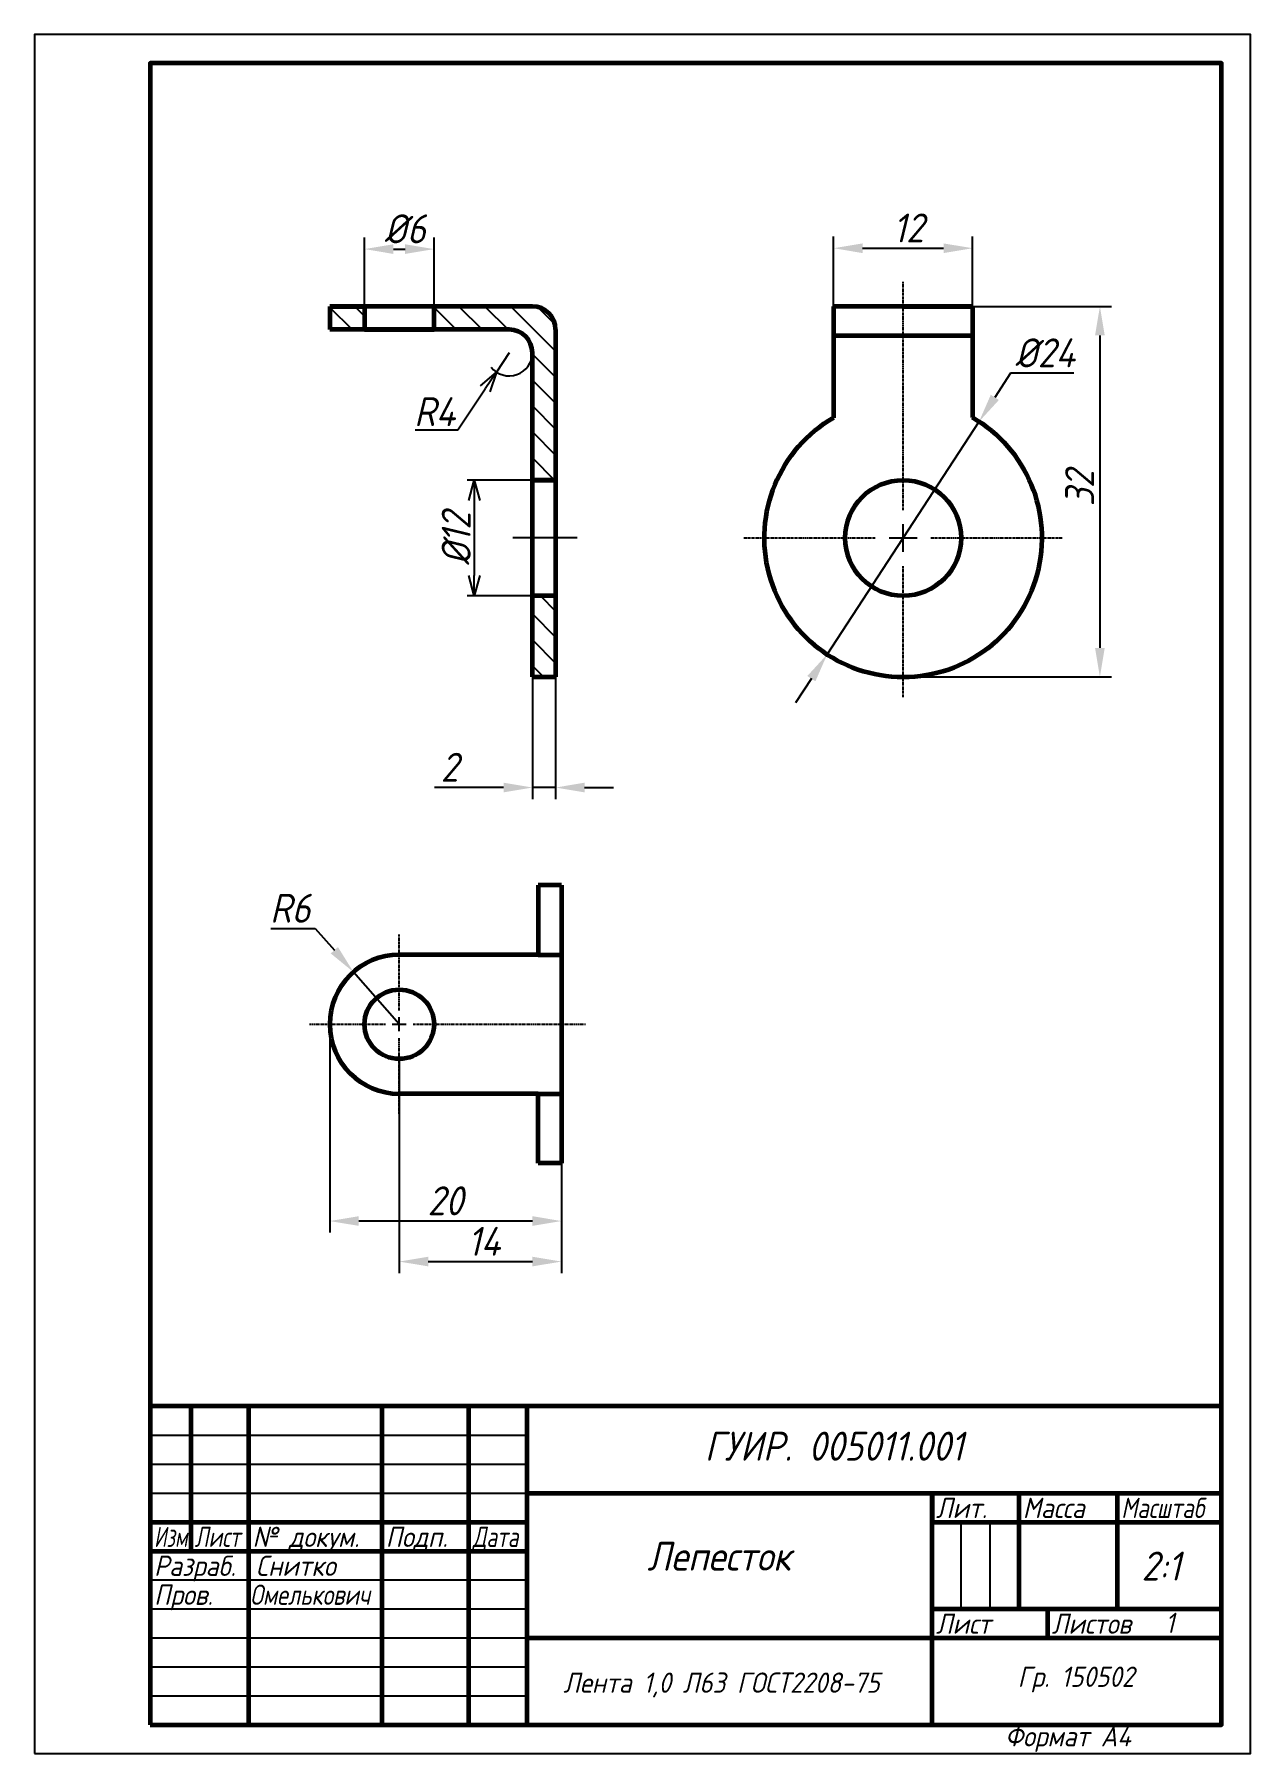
# Model space of a CAD drawing. Header units: millimetres. Extents: x 0 to 210, y 0 to 297.
import ezdxf

# ---------------------------------------------------------------- set-up
doc = ezdxf.new("R2010")
doc.units = ezdxf.units.MM
doc.header["$LTSCALE"] = 0.5
doc.linetypes.add('CENTER2', pattern=[1.125, 0.75, -0.125, 0.125, -0.125])
doc.layers.get('0').update_dxf_attribs({"lineweight": 60})
doc.layers.get('Defpoints').update_dxf_attribs({"color": 5})
doc.layers.add('3-размеры', color=6, linetype='Continuous')
doc.layers.add('4-текст', color=7, linetype='Continuous', true_color=0x00ad00)
doc.styles.get("Standard").update_dxf_attribs({"font": 'isocpeui.ttf', "width": 0.9})
doc.dimstyles.new('Standart', dxfattribs={"dimtxt": 5, "dimasz": 5, "dimexe": 2, "dimexo": 0, "dimgap": 1, "dimtad": 1, "dimtoh": 1, "dimdec": 0, "dimtxsty": 'Standard', "dimcen": 2.5, "dimadec": 0, "dimazin": 0, "dimtfac": 1, "dimtdec": 0, "dimtmove": 0, "dimatfit": 3, "dimldrblk": 'DOTSMALL', "dimfxl": 1, "dimarcsym": 0})
doc.dimstyles.new('Standart 2 к1', dxfattribs={"dimtxt": 5, "dimasz": 5, "dimexe": 2, "dimexo": 0, "dimgap": 1, "dimtad": 1, "dimtoh": 1, "dimdec": 0, "dimlfac": 0.5, "dimtxsty": 'Standard', "dimcen": 2.5, "dimadec": 0, "dimazin": 0, "dimtfac": 1, "dimtdec": 0, "dimtmove": 0, "dimatfit": 3, "dimldrblk": 'DOTSMALL', "dimfxl": 1, "dimarcsym": 0})
doc.dimstyles.new('ЕСКД', dxfattribs={"dimtxt": 5, "dimasz": 3.5, "dimexe": 1.25, "dimexo": 0, "dimtad": 1, "dimtoh": 1, "dimdec": 1, "dimtxsty": 'Standard', "dimblk": 'OPEN30', "dimcen": 2.5, "dimadec": 0, "dimazin": 0, "dimtfac": 1, "dimtdec": 1, "dimtmove": 0, "dimatfit": 3, "dimldrblk": 'DOTSMALL', "dimfxl": 1, "dimarcsym": 0})

# ---------------------------------------------------------------- blocks, each defined once
blk = doc.blocks.new('*U8')
at = {"layer": '3-размеры', "color": 0, "linetype": 'CENTER2', "transparency": 16777216}
for p, q in [((0, 4.8), (0, 44.25)), ((-27.5, 0), (-4.8, 0)), ((4.8, 0), (27.5, 0)), ((0, -27.5), (0, -4.8))]:
    blk.add_line(p, q, dxfattribs=at)
at = {"layer": '3-размеры', "color": 0, "linetype": 'Continuous', "transparency": 16777216}
for p, q in [((-2.4, 0), (2.4, 0)), ((0, -2.4), (0, 2.4))]:
    blk.add_line(p, q, dxfattribs=at)
blk = doc.blocks.new('*U9')
at = {"layer": '3-размеры', "color": 0, "linetype": 'CENTER2', "transparency": 16777216}
for p, q in [((0, 2.4), (0, 15.5)), ((-15.5, 0), (-2.4, 0)), ((2.4, 0), (32.16, 0)), ((0, -15.5), (0, -2.4))]:
    blk.add_line(p, q, dxfattribs=at)
at = {"layer": '3-размеры', "color": 0, "linetype": 'Continuous', "transparency": 16777216}
for p, q in [((-1.2, 0), (1.2, 0)), ((0, -1.2), (0, 1.2))]:
    blk.add_line(p, q, dxfattribs=at)
blk = doc.blocks.new('*D10')
at = {"layer": '3-размеры', "color": 0, "lineweight": -2, "transparency": 16777216}
for p, q in [((57, 250), (57, 261.91)), ((69, 250), (69, 261.91)), ((62, 259.91), (64, 259.91))]:
    blk.add_line(p, q, dxfattribs=at)
at = {"layer": '3-размеры', "color": 0, "transparency": 16777216}
for points in [[(62, 260.74), (62, 259.07), (57, 259.91)], [(64, 260.74), (64, 259.07), (69, 259.91)]]:
    blk.add_solid(points, dxfattribs=at)
at = {"layer": 'Defpoints', "color": 0, "transparency": 16777216}
for p in [(69, 259.91), (57, 250), (69, 250)]:
    blk.add_point(p, dxfattribs=at)
at = {"layer": '3-размеры', "color": 0, "transparency": 16777216, "insert": (64, 263.41), "char_height": 5, "attachment_point": 5}
blk.add_mtext('%%C6', dxfattribs=at)
blk = doc.blocks.new('_DotSmall')
at = {"color": 0, "linetype": 'ByBlock', "const_width": 0.5}
blk.add_lwpolyline([(-0.0625, 0, 1), (0.0625, 0, 1)], format="xyb", close=True, dxfattribs=at)
blk = doc.blocks.new('_Open30')
at = {"color": 0, "linetype": 'ByBlock', "lineweight": -2}
for p, q in [((-1, 0.268), (0, 0)), ((0, 0), (-1, -0.268)), ((0, 0), (-1, 0))]:
    blk.add_line(p, q, dxfattribs=at)
blk = doc.blocks.new('*D11')
at = {"layer": '3-размеры', "color": 0, "lineweight": -2, "transparency": 16777216}
for p, q in [((82, 242), (79.78, 238.67)), ((73.11, 228.7), (77.83, 235.76)), ((65.74, 228.7), (73.11, 228.7))]:
    blk.add_line(p, q, dxfattribs=at)
blk.add_arc((82, 242), 4, 218.3535, 0, dxfattribs=at)
at = {"layer": 'Defpoints', "color": 0, "transparency": 16777216}
for p in [(82, 242), (79.78, 238.67)]:
    blk.add_point(p, dxfattribs=at)
at = {"layer": '3-размеры', "color": 0, "lineweight": -2, "transparency": 16777216, "xscale": 3.5, "yscale": 3.5, "zscale": 3.5, "rotation": 56.25845844756316}
blk.add_blockref('_Open30', (79.78, 238.67), dxfattribs=at)
at = {"layer": '3-размеры', "color": 0, "transparency": 16777216, "insert": (69.11, 231.82), "char_height": 5, "attachment_point": 5}
blk.add_mtext('R4', dxfattribs=at)
blk = doc.blocks.new('*D12')
at = {"layer": '3-размеры', "color": 0, "lineweight": -2, "transparency": 16777216}
for p, q in [((86, 220), (74.71, 220)), ((75.96, 216.5), (75.96, 203.5)), ((86, 200), (74.71, 200))]:
    blk.add_line(p, q, dxfattribs=at)
at = {"layer": 'Defpoints', "color": 0, "transparency": 16777216}
for p in [(86, 220), (75.96, 200), (86, 200)]:
    blk.add_point(p, dxfattribs=at)
at = {"layer": '3-размеры', "color": 0, "lineweight": -2, "transparency": 16777216, "xscale": 3.5, "yscale": 3.5, "zscale": 3.5}
for p, rotation in [((75.96, 220), 90), ((75.96, 200), 270)]:
    blk.add_blockref('_Open30', p, dxfattribs=dict(at, rotation=rotation))
at = {"layer": '3-размеры', "color": 0, "transparency": 16777216, "insert": (72.83, 209.89), "char_height": 5, "attachment_point": 5, "rotation": 90}
blk.add_mtext('%%C12', dxfattribs=at)
blk = doc.blocks.new('*D13')
at = {"layer": '3-размеры', "color": 0, "lineweight": -2, "transparency": 16777216}
for p, q in [((86, 186), (86, 164.89)), ((90, 186), (90, 164.89)), ((81, 166.89), (69.09, 166.89)), ((90, 166.89), (86, 166.89)), ((95, 166.89), (100, 166.89))]:
    blk.add_line(p, q, dxfattribs=at)
at = {"layer": '3-размеры', "color": 0, "transparency": 16777216}
for points in [[(81, 167.73), (81, 166.06), (86, 166.89)], [(95, 167.73), (95, 166.06), (90, 166.89)]]:
    blk.add_solid(points, dxfattribs=at)
at = {"layer": 'Defpoints', "color": 0, "transparency": 16777216}
for p in [(86, 186), (90, 186), (90, 166.89)]:
    blk.add_point(p, dxfattribs=at)
at = {"layer": '3-размеры', "color": 0, "transparency": 16777216, "insert": (71.69, 170.39), "char_height": 5, "attachment_point": 5}
blk.add_mtext('2', dxfattribs=at)
blk = doc.blocks.new('*D14')
at = {"layer": '3-размеры', "color": 0, "lineweight": -2, "transparency": 16777216}
for p, q in [((138, 250), (138, 262.06)), ((161.99, 250), (161.99, 262.06)), ((143, 260.06), (156.99, 260.06))]:
    blk.add_line(p, q, dxfattribs=at)
at = {"layer": '3-размеры', "color": 0, "transparency": 16777216}
for points in [[(143, 260.89), (143, 259.22), (138, 260.06)], [(156.99, 260.89), (156.99, 259.22), (161.99, 260.06)]]:
    blk.add_solid(points, dxfattribs=at)
at = {"layer": 'Defpoints', "color": 0, "transparency": 16777216}
for p in [(161.99, 260.06), (138, 250), (161.99, 250)]:
    blk.add_point(p, dxfattribs=at)
at = {"layer": '3-размеры', "color": 0, "transparency": 16777216, "insert": (150.92, 263.56), "char_height": 5, "attachment_point": 5}
blk.add_mtext('12', dxfattribs=at)
blk = doc.blocks.new('*D15')
at = {"layer": '3-размеры', "color": 0, "lineweight": -2, "transparency": 16777216}
for p, q in [((161.99, 250), (185.98, 250)), ((183.98, 245), (183.98, 191)), ((150, 186), (185.98, 186))]:
    blk.add_line(p, q, dxfattribs=at)
at = {"layer": '3-размеры', "color": 0, "transparency": 16777216}
for points in [[(183.14, 245), (184.81, 245), (183.98, 250)], [(183.14, 191), (184.81, 191), (183.98, 186)]]:
    blk.add_solid(points, dxfattribs=at)
at = {"layer": 'Defpoints', "color": 0, "transparency": 16777216}
for p in [(161.99, 250), (150, 186), (183.98, 186)]:
    blk.add_point(p, dxfattribs=at)
at = {"layer": '3-размеры', "color": 0, "transparency": 16777216, "insert": (180.48, 218.58), "char_height": 5, "attachment_point": 5, "rotation": 90}
blk.add_mtext('32', dxfattribs=at)
blk = doc.blocks.new('*D16')
at = {"layer": '3-размеры', "color": 0, "lineweight": -2, "transparency": 16777216}
for p, q in [((168.57, 238.48), (165.84, 234.29)), ((179.45, 238.48), (168.57, 238.48)), ((136.89, 189.9), (163.11, 230.1)), ((134.16, 185.71), (131.43, 181.52))]:
    blk.add_line(p, q, dxfattribs=at)
at = {"layer": '3-размеры', "color": 0, "transparency": 16777216}
for points in [[(165.14, 234.75), (166.54, 233.84), (163.11, 230.1)], [(133.46, 186.16), (134.86, 185.25), (136.89, 189.9)]]:
    blk.add_solid(points, dxfattribs=at)
at = {"layer": 'Defpoints', "color": 0, "transparency": 16777216}
for p in [(163.11, 230.1), (136.89, 189.9)]:
    blk.add_point(p, dxfattribs=at)
at = {"layer": '3-размеры', "color": 0, "transparency": 16777216, "insert": (174.51, 241.98), "char_height": 5, "attachment_point": 5}
blk.add_mtext('%%C24', dxfattribs=at)
blk = doc.blocks.new('*D17')
at = {"layer": '3-размеры', "color": 0, "lineweight": -2, "transparency": 16777216}
for p, q in [((51, 126), (51, 90)), ((91, 102), (91, 90)), ((86, 92), (56, 92))]:
    blk.add_line(p, q, dxfattribs=at)
at = {"layer": '3-размеры', "color": 0, "transparency": 16777216}
for points in [[(56, 92.84), (56, 91.17), (51, 92)], [(86, 92.84), (86, 91.17), (91, 92)]]:
    blk.add_solid(points, dxfattribs=at)
at = {"layer": 'Defpoints', "color": 0, "transparency": 16777216}
for p in [(51, 126), (91, 102), (51, 92)]:
    blk.add_point(p, dxfattribs=at)
at = {"layer": '3-размеры', "color": 0, "transparency": 16777216, "insert": (70.96, 95.5), "char_height": 5, "attachment_point": 5}
blk.add_mtext('20', dxfattribs=at)
blk = doc.blocks.new('*D18')
at = {"layer": '3-размеры', "color": 0, "lineweight": -2, "transparency": 16777216}
for p, q in [((63, 120), (63, 83)), ((91, 102), (91, 83)), ((68, 85), (86, 85))]:
    blk.add_line(p, q, dxfattribs=at)
at = {"layer": '3-размеры', "color": 0, "transparency": 16777216}
for points in [[(68, 85.84), (68, 84.17), (63, 85)], [(86, 85.84), (86, 84.17), (91, 85)]]:
    blk.add_solid(points, dxfattribs=at)
at = {"layer": 'Defpoints', "color": 0, "transparency": 16777216}
for p in [(63, 120), (91, 102), (91, 85)]:
    blk.add_point(p, dxfattribs=at)
at = {"layer": '3-размеры', "color": 0, "transparency": 16777216, "insert": (77.63, 88.5), "char_height": 5, "attachment_point": 5}
blk.add_mtext('14', dxfattribs=at)
blk = doc.blocks.new('*D19')
at = {"layer": '3-размеры', "color": 0, "lineweight": -2, "transparency": 16777216}
for p, q in [((40.84, 142.54), (48.5, 142.54)), ((48.5, 142.54), (51.79, 138.78)), ((63, 126), (55.09, 135.02))]:
    blk.add_line(p, q, dxfattribs=at)
at = {"layer": '3-размеры', "color": 0, "transparency": 16777216}
blk.add_solid([(52.42, 139.33), (51.17, 138.23), (55.09, 135.02)], dxfattribs=at)
at = {"layer": 'Defpoints', "color": 0, "transparency": 16777216}
for p in [(55.09, 135.02), (63, 126)]:
    blk.add_point(p, dxfattribs=at)
at = {"layer": '3-размеры', "color": 0, "transparency": 16777216, "insert": (44.17, 146.04), "char_height": 5, "attachment_point": 5}
blk.add_mtext('R6', dxfattribs=at)

msp = doc.modelspace()

# ---------------------------------------------------------------- hatches: boundary and pattern name
at = {"layer": '3-размеры'}
h = msp.add_hatch(dxfattribs=at)
h.set_pattern_fill('ANSI31', color=0, angle=90)
h.paths.add_polyline_path([(86, 250), (69, 250), (69, 246), (82, 246, -0.414214), (86, 242), (86, 220), (90, 220), (90, 246, 0.414214)])
h.paths.add_polyline_path([(90, 200), (86, 200), (86, 186), (90, 186)])
h.paths.add_polyline_path([(57, 250), (51, 250), (51, 246), (57, 246)])

# ---------------------------------------------------------------- linework, layer by layer
at = {"color": 0}
for p, q in [((86, 250), (51, 250)), ((51, 250), (51, 246)), ((51, 250), (57, 250)), ((57, 250), (57, 246)), ((69, 246), (69, 250)), ((162, 250), (138, 250)), ((138, 250), (138, 230.78)), ((138, 250), (138, 248)), ((150, 250), (162, 250)), ((161.99, 250), (162, 230.79)), ((82, 246), (51, 246)), ((57, 246), (69, 246)), ((90, 246), (90, 186)), ((138, 245), (162, 245)), ((86, 186), (86, 242)), ((86, 220), (90, 220)), ((90, 220), (86, 220)), ((90, 200), (86, 200)), ((91, 150), (87, 150)), ((87, 150), (87, 138)), ((91, 150), (91, 102)), ((87, 138), (63, 138)), ((87, 138), (91, 138)), ((87, 114), (63, 114)), ((87, 102), (87, 114)), ((87, 114), (91, 114)), ((91, 102), (87, 102)), ((155, 45), (155, 40))]:
    msp.add_line(p, q, dxfattribs=at)
at = {"color": 0, "lineweight": 60}
for p, q in [((86, 186), (90, 186)), ((205, 60), (20, 60)), ((27, 60), (27, 35)), ((37, 5), (37, 60)), ((60, 60), (60, 5)), ((75, 5), (75, 60)), ((85, 60), (85, 5)), ((85, 45), (205, 45)), ((155, 5), (155, 45)), ((170, 45), (170, 25)), ((187, 25), (187, 45)), ((20, 40), (85, 40)), ((155, 40), (205, 40)), ((20, 35), (85, 35)), ((155, 25), (205, 25)), ((175, 20), (175, 25)), ((85, 20), (205, 20))]:
    msp.add_line(p, q, dxfattribs=at)
at = {"color": 0, "lineweight": -3}
for p, q in [((20, 55), (85, 55)), ((20, 50), (85, 50)), ((20, 45), (85, 45)), ((160, 25), (160, 40)), ((165, 40), (165, 25)), ((20, 30), (85, 30)), ((20, 25), (85, 25)), ((20, 20), (85, 20)), ((20, 15), (85, 15)), ((20, 10), (85, 10))]:
    msp.add_line(p, q, dxfattribs=at)
at = {"color": 0, "lineweight": 60}
msp.add_lwpolyline([(20, 5), (205, 5), (205, 292), (20, 292)], close=True, dxfattribs=at)
at = {"color": 0}
for centre, radius in [((150, 210), 10), ((63, 126), 6)]:
    msp.add_circle(centre, radius, dxfattribs=at)
for centre, radius, start, end in [((86, 246), 4, 0, 90), ((82, 242), 4, 0, 90), ((150, 210), 24, 120.0053, 60.0136), ((63, 126), 12, 90, 270)]:
    msp.add_arc(centre, radius, start, end, dxfattribs=at)
at = {"layer": '3-размеры', "color": 0}
msp.add_line((93.71, 210), (82.6, 210), dxfattribs=at)
at = {"layer": 'Defpoints'}
msp.add_lwpolyline([(0, 0), (210, 0), (210, 297), (0, 297)], close=True, dxfattribs=at)

# ---------------------------------------------------------------- block references
at = {"layer": '3-размеры', "color": 0, "linetype": 'CENTER2'}
for name, p in [('*U8', (150, 210)), ('*U9', (63, 126))]:
    msp.add_blockref(name, p, dxfattribs=at)

# ---------------------------------------------------------------- texts
at = {"lineweight": -3, "width": 0.9}
msp.add_text('Формат А4', height=3.5, dxfattribs=at).set_placement((167.6, 1.25))
at = {"layer": '4-текст', "color": 0, "lineweight": -3}
for s, height, width, p in [('ГУИР. 005011.001', 5, 0.9, (115.75, 50.61)), ('Лит.', 3.5, 0.9, (155.67, 40.7)), ('Масса', 3.5, 0.9, (170.67, 40.7)), ('Масштаб', 3.5, 0.8, (187.67, 40.7)), ('Изм.', 3.5, 0.7, (20.67, 35.7)), ('Лист', 3.5, 0.75, (27.67, 35.7)), ('№ докум.', 3.5, 0.9, (37.67, 35.7)), ('Подп.', 3.5, 0.9, (60.67, 35.7)), ('Дата', 3.5, 0.75, (75.67, 35.7)), ('Лепесток', 5, 0.9, (105.81, 31.61)), ('Разраб.', 3.5, 0.9, (20.67, 30.7)), ('2:1', 5, 0.9, (191.16, 29.9)), ('Пров.', 3.5, 0.9, (20.67, 25.7)), ('Омелькович', 3.5, 0.8, (37.25, 25.7)), ('Лист', 3.5, 0.9, (155.67, 20.7)), ('Листов', 3.5, 0.9, (175.67, 20.7)), ('1', 3.5, 0.9, (195.27, 20.83)), ('Гр. 150502', 3.5, 0.9, (169.79, 11.53)), ('Лента 1,0 Л63 ГОСТ2208-75', 3.5, 0.9, (91.33, 10.51))]:
    msp.add_text(s, height=height, dxfattribs=dict(at, width=width)).set_placement(p)
at = {"layer": '4-текст', "color": 0, "insert": (38.25, 34.2), "char_height": 3.5, "width": 16.1065, "attachment_point": 1}
msp.add_mtext('Снитко', dxfattribs=at)

# ---------------------------------------------------------------- dimensions: what is measured, and where the dimension line sits
at = {"layer": '3-размеры', "color": 0}
for base, p1, p2, text, dimstyle, picture, middle in [((69, 259.91), (57, 250), (69, 250), '%%C<>', 'Standart 2 к1', '*D10', (64, 259.91)), ((161.99, 260.06), (138, 250), (161.99, 250), '12', 'Standart', '*D14', (150.92, 260.06)), ((90, 166.89), (86, 186), (90, 186), '2', 'Standart', '*D13', (71.69, 166.89)), ((51, 92), (91, 102), (51, 126), '20', 'Standart', '*D17', (70.96, 92)), ((91, 85), (63, 120), (91, 102), '14', 'Standart', '*D18', (77.63, 85))]:
    dim = msp.add_linear_dim(base=base, p1=p1, p2=p2, text=text, dimstyle=dimstyle, dxfattribs=at)
    dim.commit()
    dim.dimension.update_dxf_attribs({"geometry": picture, "text_midpoint": middle, "dimtype": 160})
for base, p1, p2, text, dimstyle, picture, middle in [((183.98, 186), (161.99, 250), (150, 186), '32', 'Standart', '*D15', (183.98, 218.58)), ((75.96, 200), (86, 220), (86, 200), '%%C12', 'ЕСКД', '*D12', (75.96, 209.89))]:
    dim = msp.add_linear_dim(base=base, p1=p1, p2=p2, angle=90, text=text, dimstyle=dimstyle, dxfattribs=at)
    dim.commit()
    dim.dimension.update_dxf_attribs({"geometry": picture, "text_midpoint": middle, "dimtype": 160})
dim = msp.add_diameter_dim_2p(p1=(136.89, 189.9), p2=(163.11, 230.1), text='%%C24', dimstyle='Standart', dxfattribs=at)
dim.commit()
dim.dimension.update_dxf_attribs({"geometry": '*D16', "text_midpoint": (174.51, 241.98)})
dim = msp.add_radius_dim(center=(82, 242), mpoint=(79.78, 238.67), dimstyle='ЕСКД', dxfattribs=at)
dim.commit()
dim.dimension.update_dxf_attribs({"geometry": '*D11', "text_midpoint": (69.11, 231.82)})
dim = msp.add_radius_dim(center=(63, 126), mpoint=(55.09, 135.02), text='R6', dimstyle='Standart', dxfattribs=at)
dim.commit()
dim.dimension.update_dxf_attribs({"geometry": '*D19', "text_midpoint": (44.17, 146.04)})

doc.saveas('drawing.dxf')
